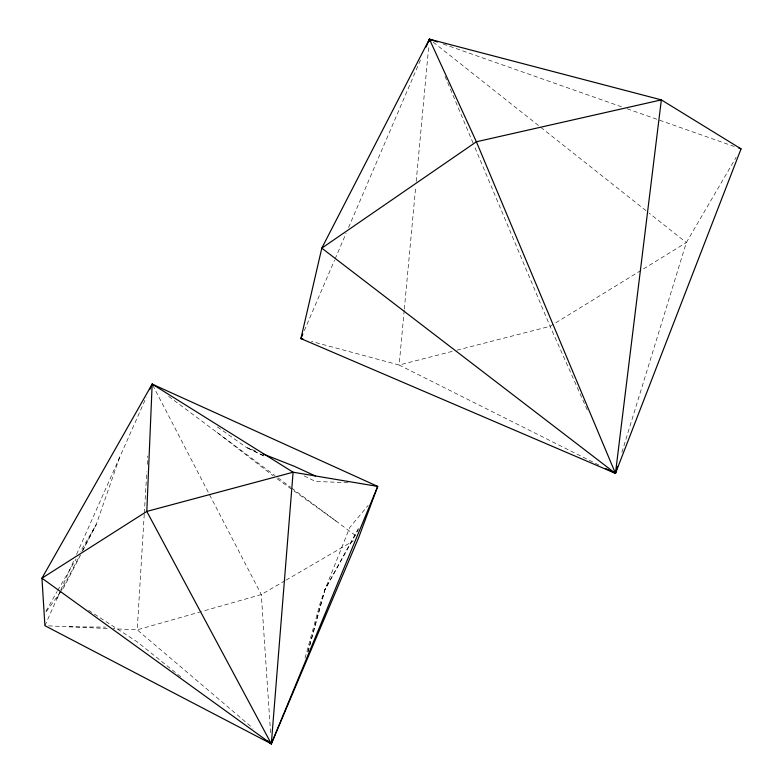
<?xml version="1.0" encoding="UTF-8"?>
<svg xmlns="http://www.w3.org/2000/svg" width="783" height="783" viewBox="0 0 783 783"><rect width="100%" height="100%" fill="white"/><g stroke="black" fill="none" stroke-linecap="round" stroke-linejoin="round"><path stroke-width="0.59" stroke-dasharray="3.92 2.94" d="M144.248 514.235L137.221 629.835L253.007 728.278M144.326 513.022L146.832 471.748M147.282 464.466L147.791 455.951M404.214 310.293L399.134 365.015L599.073 465.171M404.331 309.079L415.744 186.276M416.194 181.411L428.849 45.228M307.973 652.063L324.916 589.697L349.717 527.556L368.098 505.456M307.866 651.867L324.916 589.697L359.446 526.499M305.037 658.141L320.139 603.302L324.916 589.697L358.457 529.514M621.898 452.398L686.339 242.583L736.128 157.305M119.525 457.624L96.172 524.688L82.832 550.576M304.284 330.729L334.595 260.083M335.085 258.958L346.155 233.168M348.552 227.559L421.225 58.216M44.915 625.705L60.301 591.048M60.79 589.942L74.121 559.914M76.587 554.354L146.235 397.47M80.61 554.883L63.932 587.24L61.818 590.157M56.846 598.829L59.694 593.455M60.262 592.388L79.641 555.852M81.921 551.545L96.172 524.688L80.297 551.819M45.952 611.308L57.09 591.468M57.707 590.421L76.02 559.121M46.324 611.533L61.123 591.136M285.032 580.722L261.307 594.551L202.601 611.249M286.059 580.125L353.378 540.877M201.427 611.582L137.221 629.835L115.17 628.847L113.31 628.181M452.202 351.401L399.134 365.015L311.438 341.417M456.92 350.187L550.077 326.296L686.339 242.583L648.95 212.976M69.041 626.782L105.656 627.124M347.946 482.671L315.412 481.447L303.354 475.496M48.536 625.862L109.091 628.573M443.207 44.005L621.457 106.772M627.203 108.798L734.151 146.45M255.297 450.9L246.342 447.377L215.413 425.512M263.382 455.52L246.342 447.377L264.977 456.567M88.626 610.339L137.417 642.001L181.147 677.119M277.035 478.726L292.891 490.109M293.879 490.824L336.504 521.419M168.599 396.345L275.087 475.663M278.004 477.836L290.679 487.28M291.658 488.005L357.616 537.138M216.95 432.353L273.179 475.8M433.244 42.184L647.991 212.222M152.724 385.167L261.307 594.551L270.595 733.025M587.221 409.871L550.077 326.296L474.361 146.127M445.028 76.313L473.891 145.002"/><path stroke-width="1.17" d="M267.659 740.738L271.319 743.85L377.719 486.409L293.106 472.218L146.803 511.426L41.949 578.197L271.319 743.85L293.106 472.218L152.166 384.101L41.949 578.197L44.915 625.705L271.319 743.85L358.575 537.852L377.719 486.409L152.166 384.101L149.69 389.67M429.182 41.577L429.407 39.15L661.351 99.881L741.051 148.878L615.458 473.382L300.907 338.589L321.803 248.142L429.407 39.15L437.462 41.988M605.621 468.459L615.458 473.382L661.351 99.881L476.387 141.772L321.803 248.142L615.458 473.382L617.601 466.384M302.835 334.096L300.907 338.589L303.246 339.215M426.04 47L429.407 39.15L431.325 40.667M738.751 148.065L741.051 148.878M263.127 453.993L294.447 466.335L315.314 475.947M154.104 385.539L152.166 384.101L146.803 511.426L271.319 743.85M429.407 39.15L476.387 141.772L615.458 473.382"/></g></svg>
